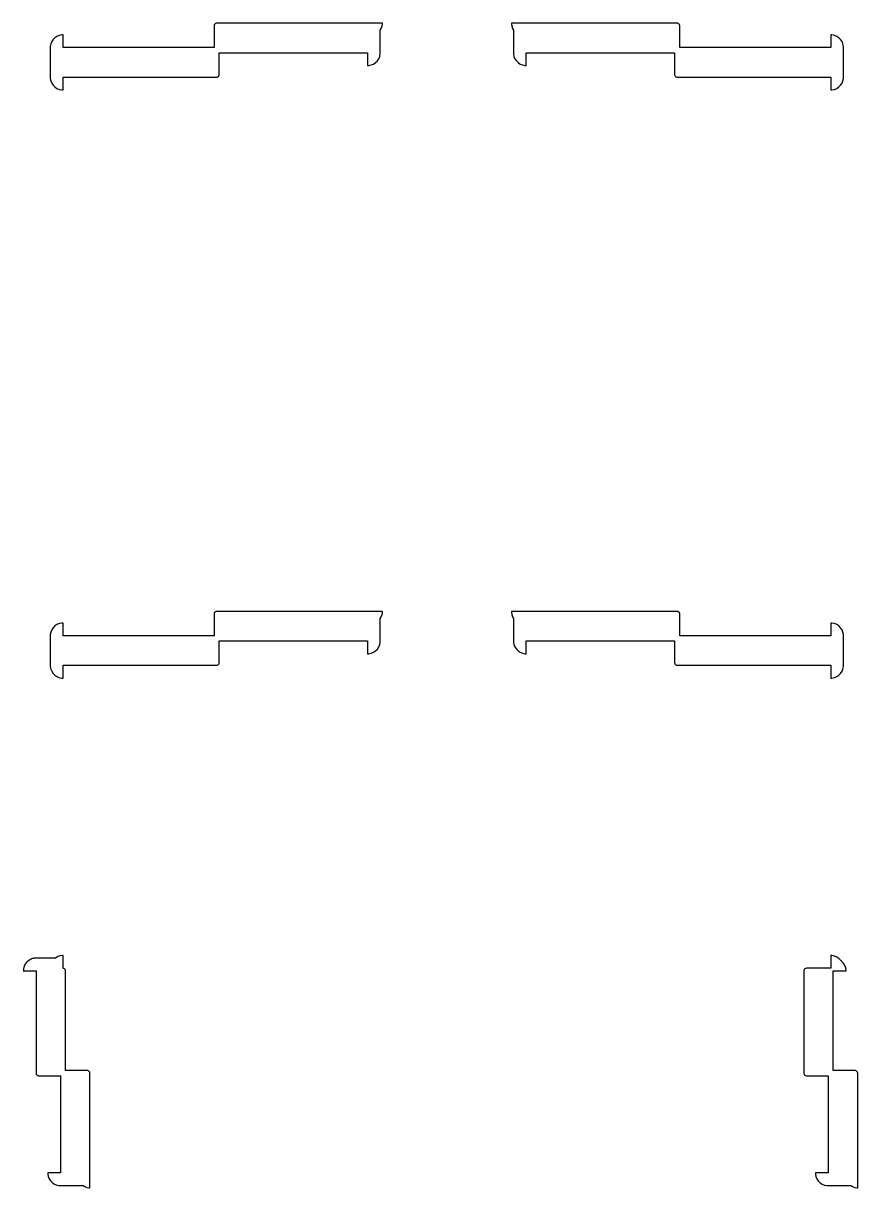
# Model space of a CAD drawing. Header units: millimetres. Extents: x 68 to 252, y 288 to 712.
# Drawn here: x 128.82 to 161.42, y 341.66 to 387.19 of the extents above; entities that cross this region are included whole.
import ezdxf

# ---------------------------------------------------------------- set-up
doc = ezdxf.new("R2010")
doc.units = ezdxf.units.MM

msp = doc.modelspace()

# ---------------------------------------------------------------- linework, layer by layer
for p, q in [((136.27, 387.111), (136.268, 387.092)), ((136.268, 387.092), (136.268, 386.239)), ((136.276, 387.13), (136.27, 387.111)), ((136.285, 387.147), (136.276, 387.13)), ((136.297, 387.162), (136.285, 387.147)), ((136.312, 387.175), (136.297, 387.162)), ((136.33, 387.184), (136.312, 387.175)), ((136.348, 387.19), (136.33, 387.184)), ((136.368, 387.192), (136.348, 387.19)), ((142.846, 387.192), (136.368, 387.192)), ((142.804, 386.986), (142.835, 387.075)), ((142.835, 387.076), (142.848, 387.169)), ((142.835, 387.075), (142.835, 387.076)), ((142.848, 387.169), (142.846, 387.192)), ((142.846, 387.192), (142.846, 387.192)), ((142.848, 387.169), (142.848, 387.169)), ((147.889, 387.192), (147.888, 387.169)), ((147.888, 387.169), (147.888, 387.169)), ((147.888, 387.169), (147.901, 387.076)), ((154.368, 387.192), (147.889, 387.192)), ((147.889, 387.192), (147.889, 387.192)), ((147.901, 387.076), (147.901, 387.075)), ((147.901, 387.075), (147.932, 386.986)), ((154.387, 387.19), (154.368, 387.192)), ((154.406, 387.184), (154.387, 387.19)), ((154.423, 387.175), (154.406, 387.184)), ((154.439, 387.162), (154.423, 387.175)), ((154.451, 387.147), (154.439, 387.162)), ((154.46, 387.13), (154.451, 387.147)), ((154.466, 387.111), (154.46, 387.13)), ((154.468, 387.092), (154.466, 387.111)), ((154.468, 386.239), (154.468, 387.092)), ((130.052, 386.624), (129.982, 386.555)), ((130.133, 386.679), (130.052, 386.625)), ((130.052, 386.625), (130.052, 386.624)), ((130.224, 386.716), (130.133, 386.679)), ((130.133, 386.679), (130.133, 386.679)), ((130.32, 386.736), (130.224, 386.716)), ((130.224, 386.716), (130.224, 386.716)), ((130.368, 386.738), (130.32, 386.736)), ((130.32, 386.736), (130.32, 386.736)), ((130.368, 386.239), (130.368, 386.738)), ((142.767, 386.921), (142.804, 386.986)), ((142.767, 386.92), (142.767, 386.921)), ((142.767, 386.04), (142.767, 386.92)), ((142.767, 386.92), (142.767, 386.92)), ((142.767, 386.92), (142.767, 386.92)), ((142.804, 386.986), (142.804, 386.986)), ((147.932, 386.986), (147.932, 386.986)), ((147.932, 386.986), (147.969, 386.921)), ((147.969, 386.921), (147.969, 386.92)), ((147.969, 386.92), (147.969, 386.92)), ((147.969, 386.92), (147.969, 386.92)), ((147.969, 386.92), (147.969, 386.04)), ((160.416, 386.736), (160.368, 386.738)), ((160.368, 386.738), (160.368, 386.239)), ((160.512, 386.716), (160.416, 386.736)), ((160.416, 386.736), (160.416, 386.736)), ((160.603, 386.679), (160.512, 386.716)), ((160.512, 386.716), (160.512, 386.716)), ((160.684, 386.625), (160.603, 386.679)), ((160.603, 386.679), (160.603, 386.679)), ((160.684, 386.624), (160.684, 386.625)), ((160.753, 386.555), (160.684, 386.624)), ((129.871, 386.287), (129.869, 386.238)), ((129.869, 386.238), (129.869, 385.087)), ((129.89, 386.383), (129.871, 386.287)), ((129.871, 386.287), (129.871, 386.287)), ((129.928, 386.474), (129.89, 386.383)), ((129.89, 386.383), (129.89, 386.383)), ((129.982, 386.555), (129.928, 386.474)), ((129.928, 386.474), (129.928, 386.474)), ((129.982, 386.555), (129.982, 386.555)), ((136.268, 386.239), (130.368, 386.239)), ((160.368, 386.239), (154.468, 386.239)), ((160.808, 386.474), (160.753, 386.555)), ((160.753, 386.555), (160.753, 386.555)), ((160.845, 386.383), (160.808, 386.474)), ((160.808, 386.474), (160.808, 386.474)), ((160.865, 386.287), (160.845, 386.383)), ((160.845, 386.383), (160.845, 386.383)), ((160.867, 386.238), (160.865, 386.287)), ((160.865, 386.287), (160.865, 386.287)), ((160.867, 385.087), (160.867, 386.238)), ((136.468, 385.186), (136.468, 386.039)), ((136.468, 386.039), (142.268, 386.039)), ((142.268, 386.039), (142.268, 385.54)), ((142.584, 385.654), (142.653, 385.723)), ((142.653, 385.723), (142.708, 385.804)), ((142.653, 385.723), (142.653, 385.723)), ((142.708, 385.804), (142.745, 385.895)), ((142.708, 385.804), (142.708, 385.804)), ((142.745, 385.895), (142.765, 385.991)), ((142.745, 385.895), (142.745, 385.895)), ((142.765, 385.991), (142.767, 386.04)), ((142.765, 385.991), (142.765, 385.991)), ((147.969, 386.04), (147.971, 385.991)), ((147.971, 385.991), (147.971, 385.991)), ((147.971, 385.991), (147.99, 385.895)), ((147.99, 385.895), (147.99, 385.895)), ((147.99, 385.895), (148.028, 385.804)), ((148.028, 385.804), (148.028, 385.804)), ((148.028, 385.804), (148.082, 385.723)), ((148.082, 385.723), (148.082, 385.723)), ((148.082, 385.723), (148.152, 385.654)), ((148.468, 385.54), (148.468, 386.039)), ((148.468, 386.039), (154.268, 386.039)), ((154.268, 386.039), (154.268, 385.186)), ((142.268, 385.54), (142.316, 385.542)), ((142.316, 385.542), (142.412, 385.562)), ((142.316, 385.542), (142.316, 385.542)), ((142.412, 385.562), (142.503, 385.599)), ((142.412, 385.562), (142.412, 385.562)), ((142.503, 385.599), (142.584, 385.653)), ((142.503, 385.599), (142.503, 385.599)), ((142.584, 385.653), (142.584, 385.654)), ((148.152, 385.654), (148.152, 385.653)), ((148.152, 385.653), (148.233, 385.599)), ((148.233, 385.599), (148.233, 385.599)), ((148.233, 385.599), (148.324, 385.562)), ((148.324, 385.562), (148.324, 385.562)), ((148.324, 385.562), (148.42, 385.542)), ((148.42, 385.542), (148.42, 385.542)), ((148.42, 385.542), (148.468, 385.54)), ((148.468, 385.54), (148.468, 385.54)), ((129.869, 385.087), (129.871, 385.038)), ((129.871, 385.038), (129.871, 385.038)), ((129.871, 385.038), (129.89, 384.942)), ((129.89, 384.942), (129.89, 384.942)), ((129.89, 384.942), (129.928, 384.852)), ((129.928, 384.852), (129.928, 384.852)), ((129.928, 384.852), (129.982, 384.77)), ((129.982, 384.77), (129.982, 384.77)), ((129.982, 384.77), (130.052, 384.701)), ((130.368, 384.587), (130.368, 385.086)), ((130.368, 385.086), (136.368, 385.086)), ((136.368, 385.086), (136.387, 385.088)), ((136.387, 385.088), (136.406, 385.094)), ((136.406, 385.094), (136.423, 385.103)), ((136.423, 385.103), (136.439, 385.116)), ((136.439, 385.116), (136.451, 385.131)), ((136.451, 385.131), (136.46, 385.148)), ((136.46, 385.148), (136.466, 385.167)), ((136.466, 385.167), (136.468, 385.186)), ((154.268, 385.186), (154.27, 385.167)), ((154.27, 385.167), (154.276, 385.148)), ((154.276, 385.148), (154.285, 385.131)), ((154.285, 385.131), (154.297, 385.116)), ((154.297, 385.116), (154.312, 385.103)), ((154.312, 385.103), (154.33, 385.094)), ((154.33, 385.094), (154.348, 385.088)), ((154.348, 385.088), (154.368, 385.086)), ((154.368, 385.086), (160.368, 385.086)), ((160.368, 385.086), (160.368, 384.587)), ((160.684, 384.701), (160.753, 384.77)), ((160.753, 384.77), (160.808, 384.852)), ((160.753, 384.77), (160.753, 384.77)), ((160.808, 384.852), (160.845, 384.942)), ((160.808, 384.852), (160.808, 384.852)), ((160.845, 384.942), (160.865, 385.038)), ((160.845, 384.942), (160.845, 384.942)), ((160.865, 385.038), (160.867, 385.087)), ((160.865, 385.038), (160.865, 385.038)), ((130.052, 384.701), (130.052, 384.701)), ((130.052, 384.701), (130.133, 384.646)), ((130.133, 384.646), (130.133, 384.646)), ((130.133, 384.646), (130.224, 384.609)), ((130.224, 384.609), (130.224, 384.609)), ((130.224, 384.609), (130.32, 384.59)), ((130.32, 384.59), (130.32, 384.59)), ((130.32, 384.59), (130.368, 384.587)), ((130.368, 384.587), (130.368, 384.587)), ((160.368, 384.587), (160.416, 384.59)), ((160.416, 384.59), (160.512, 384.609)), ((160.416, 384.59), (160.416, 384.59)), ((160.512, 384.609), (160.603, 384.646)), ((160.512, 384.609), (160.512, 384.609)), ((160.603, 384.646), (160.684, 384.701)), ((160.603, 384.646), (160.603, 384.646)), ((160.684, 384.701), (160.684, 384.701)), ((136.27, 364.111), (136.268, 364.092)), ((136.268, 364.092), (136.268, 363.239)), ((136.276, 364.13), (136.27, 364.111)), ((136.285, 364.147), (136.276, 364.13)), ((136.297, 364.162), (136.285, 364.147)), ((136.312, 364.175), (136.297, 364.162)), ((136.33, 364.184), (136.312, 364.175)), ((136.348, 364.19), (136.33, 364.184)), ((136.368, 364.192), (136.348, 364.19)), ((142.846, 364.192), (136.368, 364.192)), ((142.767, 363.921), (142.804, 363.986)), ((142.767, 363.92), (142.767, 363.921)), ((142.767, 363.04), (142.767, 363.92)), ((142.767, 363.92), (142.767, 363.92)), ((142.767, 363.92), (142.767, 363.92)), ((142.804, 363.986), (142.835, 364.075)), ((142.804, 363.986), (142.804, 363.986)), ((142.835, 364.076), (142.848, 364.169)), ((142.835, 364.075), (142.835, 364.076)), ((142.848, 364.169), (142.846, 364.192)), ((142.846, 364.192), (142.846, 364.192)), ((142.848, 364.169), (142.848, 364.169)), ((147.889, 364.192), (147.888, 364.169)), ((147.888, 364.169), (147.888, 364.169)), ((147.888, 364.169), (147.901, 364.076)), ((154.368, 364.192), (147.889, 364.192)), ((147.889, 364.192), (147.889, 364.192)), ((147.901, 364.076), (147.901, 364.075)), ((147.901, 364.075), (147.932, 363.986)), ((147.932, 363.986), (147.932, 363.986)), ((147.932, 363.986), (147.969, 363.921)), ((147.969, 363.921), (147.969, 363.92)), ((147.969, 363.92), (147.969, 363.92)), ((147.969, 363.92), (147.969, 363.92)), ((147.969, 363.92), (147.969, 363.04)), ((154.387, 364.19), (154.368, 364.192)), ((154.406, 364.184), (154.387, 364.19)), ((154.423, 364.175), (154.406, 364.184)), ((154.439, 364.162), (154.423, 364.175)), ((154.451, 364.147), (154.439, 364.162)), ((154.46, 364.13), (154.451, 364.147)), ((154.466, 364.111), (154.46, 364.13)), ((154.468, 364.092), (154.466, 364.111)), ((154.468, 363.239), (154.468, 364.092)), ((129.89, 363.383), (129.871, 363.287)), ((129.928, 363.474), (129.89, 363.383)), ((129.89, 363.383), (129.89, 363.383)), ((129.982, 363.555), (129.928, 363.474)), ((129.928, 363.474), (129.928, 363.474)), ((130.052, 363.624), (129.982, 363.555)), ((129.982, 363.555), (129.982, 363.555)), ((130.133, 363.679), (130.052, 363.625)), ((130.052, 363.625), (130.052, 363.624)), ((130.224, 363.716), (130.133, 363.679)), ((130.133, 363.679), (130.133, 363.679)), ((130.32, 363.736), (130.224, 363.716)), ((130.224, 363.716), (130.224, 363.716)), ((130.368, 363.738), (130.32, 363.736)), ((130.32, 363.736), (130.32, 363.736)), ((130.368, 363.239), (130.368, 363.738)), ((160.368, 363.738), (160.368, 363.239)), ((160.416, 363.736), (160.368, 363.738)), ((160.368, 363.738), (160.368, 363.738)), ((160.512, 363.716), (160.416, 363.736)), ((160.416, 363.736), (160.416, 363.736)), ((160.603, 363.679), (160.512, 363.716)), ((160.512, 363.716), (160.512, 363.716)), ((160.684, 363.625), (160.603, 363.679)), ((160.603, 363.679), (160.603, 363.679)), ((160.684, 363.624), (160.684, 363.625)), ((160.753, 363.555), (160.684, 363.624)), ((160.808, 363.474), (160.753, 363.555)), ((160.753, 363.555), (160.753, 363.555)), ((160.845, 363.383), (160.808, 363.474)), ((160.808, 363.474), (160.808, 363.474)), ((160.865, 363.287), (160.845, 363.383)), ((160.845, 363.383), (160.845, 363.383)), ((129.871, 363.287), (129.869, 363.238)), ((129.869, 363.238), (129.869, 362.087)), ((129.871, 363.287), (129.871, 363.287)), ((136.268, 363.239), (130.368, 363.239)), ((130.368, 363.239), (130.368, 363.239)), ((136.468, 362.186), (136.468, 363.039)), ((136.468, 363.039), (142.268, 363.039)), ((142.268, 363.039), (142.268, 362.54)), ((142.708, 362.804), (142.745, 362.895)), ((142.745, 362.895), (142.765, 362.991)), ((142.745, 362.895), (142.745, 362.895)), ((142.765, 362.991), (142.767, 363.04)), ((142.765, 362.991), (142.765, 362.991)), ((147.969, 363.04), (147.971, 362.991)), ((147.971, 362.991), (147.971, 362.991)), ((147.971, 362.991), (147.99, 362.895)), ((147.99, 362.895), (147.99, 362.895)), ((147.99, 362.895), (148.028, 362.804)), ((148.468, 362.54), (148.468, 363.039)), ((148.468, 363.039), (154.268, 363.039)), ((154.268, 363.039), (154.268, 362.186)), ((160.368, 363.239), (154.468, 363.239)), ((160.867, 363.238), (160.865, 363.287)), ((160.865, 363.287), (160.865, 363.287)), ((160.867, 362.087), (160.867, 363.238)), ((142.268, 362.54), (142.316, 362.542)), ((142.316, 362.542), (142.412, 362.562)), ((142.316, 362.542), (142.316, 362.542)), ((142.412, 362.562), (142.503, 362.599)), ((142.412, 362.562), (142.412, 362.562)), ((142.503, 362.599), (142.584, 362.653)), ((142.503, 362.599), (142.503, 362.599)), ((142.584, 362.654), (142.653, 362.723)), ((142.584, 362.653), (142.584, 362.654)), ((142.653, 362.723), (142.708, 362.804)), ((142.653, 362.723), (142.653, 362.723)), ((142.708, 362.804), (142.708, 362.804)), ((148.028, 362.804), (148.028, 362.804)), ((148.028, 362.804), (148.082, 362.723)), ((148.082, 362.723), (148.082, 362.723)), ((148.082, 362.723), (148.152, 362.654)), ((148.152, 362.654), (148.152, 362.653)), ((148.152, 362.653), (148.233, 362.599)), ((148.233, 362.599), (148.233, 362.599)), ((148.233, 362.599), (148.324, 362.562)), ((148.324, 362.562), (148.324, 362.562)), ((148.324, 362.562), (148.42, 362.542)), ((148.42, 362.542), (148.42, 362.542)), ((148.42, 362.542), (148.468, 362.54)), ((129.869, 362.087), (129.871, 362.038)), ((129.871, 362.038), (129.871, 362.038)), ((129.871, 362.038), (129.89, 361.942)), ((130.368, 361.587), (130.368, 362.086)), ((130.368, 362.086), (136.368, 362.086)), ((136.368, 362.086), (136.387, 362.088)), ((136.387, 362.088), (136.406, 362.094)), ((136.406, 362.094), (136.423, 362.103)), ((136.423, 362.103), (136.439, 362.116)), ((136.439, 362.116), (136.451, 362.131)), ((136.451, 362.131), (136.46, 362.148)), ((136.46, 362.148), (136.466, 362.167)), ((136.466, 362.167), (136.468, 362.186)), ((154.268, 362.186), (154.27, 362.167)), ((154.27, 362.167), (154.276, 362.148)), ((154.276, 362.148), (154.285, 362.131)), ((154.285, 362.131), (154.297, 362.116)), ((154.297, 362.116), (154.312, 362.103)), ((154.312, 362.103), (154.33, 362.094)), ((154.33, 362.094), (154.348, 362.088)), ((154.348, 362.088), (154.368, 362.086)), ((154.368, 362.086), (160.368, 362.086)), ((160.368, 362.086), (160.368, 361.587)), ((160.845, 361.942), (160.865, 362.038)), ((160.865, 362.038), (160.867, 362.087)), ((160.865, 362.038), (160.865, 362.038)), ((129.89, 361.942), (129.89, 361.942)), ((129.89, 361.942), (129.928, 361.852)), ((129.928, 361.852), (129.928, 361.852)), ((129.928, 361.852), (129.982, 361.77)), ((129.982, 361.77), (129.982, 361.77)), ((129.982, 361.77), (130.052, 361.701)), ((130.052, 361.701), (130.052, 361.701)), ((130.052, 361.701), (130.133, 361.646)), ((130.133, 361.646), (130.133, 361.646)), ((130.133, 361.646), (130.224, 361.609)), ((130.224, 361.609), (130.224, 361.609)), ((130.224, 361.609), (130.32, 361.59)), ((130.32, 361.59), (130.32, 361.59)), ((130.32, 361.59), (130.368, 361.587)), ((160.368, 361.587), (160.416, 361.59)), ((160.416, 361.59), (160.512, 361.609)), ((160.416, 361.59), (160.416, 361.59)), ((160.512, 361.609), (160.603, 361.646)), ((160.512, 361.609), (160.512, 361.609)), ((160.603, 361.646), (160.684, 361.701)), ((160.603, 361.646), (160.603, 361.646)), ((160.684, 361.701), (160.753, 361.77)), ((160.684, 361.701), (160.684, 361.701)), ((160.753, 361.77), (160.808, 361.852)), ((160.753, 361.77), (160.753, 361.77)), ((160.808, 361.852), (160.845, 361.942)), ((160.808, 361.852), (160.808, 361.852)), ((160.845, 361.942), (160.845, 361.942)), ((129.124, 350.599), (129.114, 350.594)), ((129.142, 350.604), (129.124, 350.599)), ((129.179, 350.619), (129.142, 350.604)), ((129.142, 350.604), (129.142, 350.604)), ((129.207, 350.624), (129.179, 350.619)), ((129.179, 350.619), (129.179, 350.619)), ((129.218, 350.627), (129.207, 350.624)), ((129.207, 350.624), (129.207, 350.624)), ((129.233, 350.629), (129.218, 350.627)), ((129.27, 350.636), (129.233, 350.629)), ((129.233, 350.629), (129.233, 350.629)), ((129.316, 350.638), (129.27, 350.636)), ((129.27, 350.636), (129.27, 350.636)), ((130.069, 350.638), (129.316, 350.638)), ((130.07, 350.638), (130.069, 350.638)), ((130.074, 350.641), (130.07, 350.638)), ((130.07, 350.638), (130.07, 350.638)), ((130.07, 350.638), (130.07, 350.638)), ((130.07, 350.638), (130.07, 350.638)), ((130.163, 350.694), (130.074, 350.641)), ((130.074, 350.641), (130.074, 350.641)), ((130.164, 350.694), (130.163, 350.694)), ((130.262, 350.726), (130.164, 350.694)), ((130.366, 350.738), (130.262, 350.726)), ((130.262, 350.726), (130.262, 350.726)), ((130.368, 350.738), (130.366, 350.738)), ((130.366, 350.738), (130.366, 350.738)), ((130.368, 350.239), (130.368, 350.738)), ((130.368, 350.738), (130.368, 350.738)), ((160.416, 350.736), (160.368, 350.738)), ((160.368, 350.738), (160.368, 350.239)), ((160.512, 350.716), (160.416, 350.736)), ((160.416, 350.736), (160.416, 350.736)), ((160.603, 350.679), (160.512, 350.716)), ((160.512, 350.716), (160.512, 350.716)), ((160.684, 350.625), (160.603, 350.679)), ((160.603, 350.679), (160.603, 350.679)), ((160.684, 350.624), (160.684, 350.625)), ((160.753, 350.555), (160.684, 350.624)), ((128.818, 350.16), (128.816, 350.139)), ((128.824, 350.227), (128.818, 350.16)), ((128.818, 350.16), (128.818, 350.16)), ((128.826, 350.232), (128.824, 350.228)), ((128.824, 350.228), (128.824, 350.227)), ((128.835, 350.264), (128.826, 350.235)), ((128.826, 350.235), (128.826, 350.232)), ((128.826, 350.232), (128.826, 350.232)), ((128.849, 350.317), (128.835, 350.264)), ((128.835, 350.264), (128.835, 350.264)), ((128.853, 350.323), (128.849, 350.317)), ((128.849, 350.317), (128.849, 350.317)), ((128.854, 350.329), (128.853, 350.323)), ((128.853, 350.323), (128.853, 350.323)), ((128.868, 350.355), (128.854, 350.329)), ((128.89, 350.4), (128.868, 350.355)), ((128.868, 350.355), (128.868, 350.355)), ((128.897, 350.408), (128.89, 350.4)), ((128.89, 350.4), (128.89, 350.4)), ((128.9, 350.415), (128.897, 350.408)), ((128.897, 350.408), (128.897, 350.408)), ((128.918, 350.436), (128.9, 350.415)), ((128.946, 350.474), (128.918, 350.437)), ((128.918, 350.437), (128.918, 350.436)), ((128.956, 350.483), (128.946, 350.474)), ((128.946, 350.474), (128.946, 350.474)), ((128.962, 350.491), (128.956, 350.484)), ((128.956, 350.484), (128.956, 350.483)), ((128.981, 350.506), (128.962, 350.491)), ((128.982, 350.506), (128.981, 350.506)), ((129.014, 350.536), (128.982, 350.506)), ((129.03, 350.546), (129.014, 350.536)), ((129.014, 350.536), (129.014, 350.536)), ((129.038, 350.553), (129.03, 350.546)), ((129.03, 350.546), (129.03, 350.546)), ((129.057, 350.563), (129.038, 350.553)), ((129.093, 350.585), (129.057, 350.563)), ((129.057, 350.563), (129.057, 350.563)), ((129.114, 350.594), (129.093, 350.585)), ((129.093, 350.585), (129.093, 350.585)), ((129.114, 350.594), (129.114, 350.594)), ((130.387, 350.237), (130.368, 350.239)), ((130.406, 350.231), (130.387, 350.237)), ((130.423, 350.222), (130.406, 350.231)), ((130.439, 350.21), (130.423, 350.222)), ((130.451, 350.195), (130.439, 350.21)), ((130.46, 350.177), (130.451, 350.195)), ((130.466, 350.158), (130.46, 350.177)), ((130.468, 350.139), (130.466, 350.158)), ((159.317, 350.158), (159.315, 350.139)), ((159.323, 350.177), (159.317, 350.158)), ((159.332, 350.195), (159.323, 350.177)), ((159.345, 350.21), (159.332, 350.195)), ((159.36, 350.222), (159.345, 350.21)), ((159.377, 350.231), (159.36, 350.222)), ((159.396, 350.237), (159.377, 350.231)), ((159.415, 350.239), (159.396, 350.237)), ((160.368, 350.239), (159.415, 350.239)), ((160.766, 350.537), (160.753, 350.555)), ((160.753, 350.555), (160.753, 350.555)), ((160.784, 350.525), (160.766, 350.537)), ((160.766, 350.537), (160.766, 350.537)), ((160.766, 350.537), (160.766, 350.537)), ((160.784, 350.524), (160.784, 350.525)), ((160.853, 350.455), (160.784, 350.524)), ((160.908, 350.374), (160.853, 350.455)), ((160.853, 350.455), (160.853, 350.455)), ((160.945, 350.283), (160.908, 350.374)), ((160.908, 350.374), (160.908, 350.374)), ((160.965, 350.187), (160.945, 350.283)), ((160.945, 350.283), (160.945, 350.283)), ((160.967, 350.139), (160.965, 350.187)), ((160.965, 350.187), (160.965, 350.187)), ((128.816, 350.139), (129.315, 350.139)), ((128.816, 350.139), (128.816, 350.139)), ((129.315, 350.139), (129.315, 350.139)), ((129.315, 350.139), (129.315, 346.139)), ((130.468, 346.239), (130.468, 350.139)), ((159.315, 350.139), (159.315, 346.139)), ((160.468, 350.139), (160.967, 350.139)), ((160.468, 346.239), (160.468, 350.139)), ((160.468, 350.139), (160.468, 350.139)), ((160.468, 350.139), (160.468, 350.139)), ((129.315, 346.139), (129.317, 346.119)), ((129.317, 346.119), (129.323, 346.101)), ((129.323, 346.101), (129.332, 346.083)), ((129.332, 346.083), (129.345, 346.068)), ((129.345, 346.068), (129.36, 346.056)), ((129.36, 346.056), (129.377, 346.047)), ((129.377, 346.047), (129.396, 346.041)), ((131.321, 346.239), (130.468, 346.239)), ((131.34, 346.237), (131.321, 346.239)), ((131.359, 346.231), (131.34, 346.237)), ((131.376, 346.222), (131.359, 346.231)), ((131.391, 346.21), (131.376, 346.222)), ((131.404, 346.195), (131.391, 346.21)), ((131.413, 346.177), (131.404, 346.195)), ((131.419, 346.159), (131.413, 346.177)), ((131.421, 346.139), (131.419, 346.159)), ((131.421, 341.661), (131.421, 346.139)), ((159.315, 346.139), (159.317, 346.119)), ((159.317, 346.119), (159.323, 346.101)), ((159.323, 346.101), (159.332, 346.083)), ((159.332, 346.083), (159.345, 346.068)), ((159.345, 346.068), (159.36, 346.056)), ((159.36, 346.056), (159.377, 346.047)), ((159.377, 346.047), (159.396, 346.041)), ((161.321, 346.239), (160.468, 346.239)), ((161.34, 346.237), (161.321, 346.239)), ((161.359, 346.231), (161.34, 346.237)), ((161.376, 346.222), (161.359, 346.231)), ((161.391, 346.21), (161.376, 346.222)), ((161.404, 346.195), (161.391, 346.21)), ((161.413, 346.177), (161.404, 346.195)), ((161.419, 346.159), (161.413, 346.177)), ((161.421, 346.139), (161.419, 346.159)), ((161.421, 341.661), (161.421, 346.139)), ((129.396, 346.041), (129.415, 346.039)), ((129.415, 346.039), (130.268, 346.039)), ((130.268, 346.039), (130.268, 342.239)), ((159.396, 346.041), (159.415, 346.039)), ((159.415, 346.039), (160.268, 346.039)), ((160.268, 346.039), (160.268, 342.239)), ((130.268, 342.239), (129.769, 342.239)), ((129.769, 342.239), (129.771, 342.191)), ((129.771, 342.191), (129.771, 342.191)), ((129.771, 342.191), (129.79, 342.095)), ((129.79, 342.095), (129.79, 342.095)), ((129.79, 342.095), (129.828, 342.004)), ((129.828, 342.004), (129.828, 342.004)), ((129.828, 342.004), (129.882, 341.923)), ((160.268, 342.239), (159.769, 342.239)), ((159.769, 342.239), (159.771, 342.191)), ((159.771, 342.191), (159.771, 342.191)), ((159.771, 342.191), (159.79, 342.095)), ((159.79, 342.095), (159.79, 342.095)), ((159.79, 342.095), (159.828, 342.004)), ((159.828, 342.004), (159.828, 342.004)), ((159.828, 342.004), (159.882, 341.923)), ((129.882, 341.923), (129.882, 341.923)), ((129.882, 341.923), (129.952, 341.854)), ((129.952, 341.854), (129.952, 341.853)), ((129.952, 341.853), (130.033, 341.799)), ((130.033, 341.799), (130.033, 341.799)), ((130.033, 341.799), (130.124, 341.762)), ((130.124, 341.762), (130.124, 341.762)), ((130.124, 341.762), (130.22, 341.742)), ((130.22, 341.742), (130.22, 341.742)), ((130.22, 341.742), (130.269, 341.74)), ((130.269, 341.74), (131.149, 341.74)), ((131.149, 341.74), (131.149, 341.74)), ((131.149, 341.74), (131.149, 341.74)), ((131.149, 341.74), (131.15, 341.74)), ((131.15, 341.74), (131.215, 341.703)), ((131.215, 341.703), (131.215, 341.703)), ((131.215, 341.703), (131.304, 341.672)), ((131.304, 341.672), (131.304, 341.672)), ((131.304, 341.672), (131.398, 341.659)), ((131.398, 341.659), (131.421, 341.661)), ((131.398, 341.659), (131.398, 341.659)), ((131.421, 341.661), (131.421, 341.661)), ((159.882, 341.923), (159.882, 341.923)), ((159.882, 341.923), (159.952, 341.854)), ((159.952, 341.854), (159.952, 341.853)), ((159.952, 341.853), (160.033, 341.799)), ((160.033, 341.799), (160.033, 341.799)), ((160.033, 341.799), (160.124, 341.762)), ((160.124, 341.762), (160.124, 341.762)), ((160.124, 341.762), (160.22, 341.742)), ((160.22, 341.742), (160.22, 341.742)), ((160.22, 341.742), (160.269, 341.74)), ((160.269, 341.74), (161.149, 341.74)), ((161.149, 341.74), (161.149, 341.74)), ((161.149, 341.74), (161.149, 341.74)), ((161.149, 341.74), (161.15, 341.74)), ((161.15, 341.74), (161.215, 341.703)), ((161.215, 341.703), (161.215, 341.703)), ((161.215, 341.703), (161.304, 341.672)), ((161.304, 341.672), (161.304, 341.672)), ((161.304, 341.672), (161.398, 341.659)), ((161.398, 341.659), (161.421, 341.661)), ((161.398, 341.659), (161.398, 341.659)), ((161.421, 341.661), (161.421, 341.661))]:
    msp.add_line(p, q)

doc.saveas('drawing.dxf')
